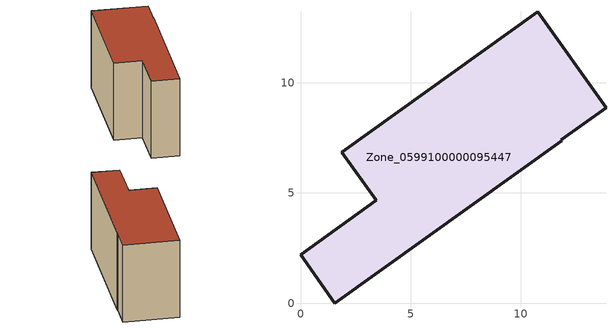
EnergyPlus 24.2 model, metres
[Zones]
Zone_0599100000095447
 floor ground (C_G): 1.87,6.84 10.76,13.22 13.86,8.86 11.83,7.41 11.86,7.36 1.56,0 0,2.19 3.43,4.66 z0
 wall outside (C_F): 11.83,7.41 13.86,8.86 10.76,13.22 1.87,6.84 3.43,4.66 0,2.19 1.56,0 11.86,7.36 11.83,7.41 z0:7.98
 roof outside (C_R): 1.56,0 11.86,7.36 11.83,7.41 13.86,8.86 10.76,13.22 1.87,6.84 3.43,4.66 0,2.19 z7.98
[BUILDING]
Pand.0599100000095447: North Axis=0; Terrain=City; Loads Convergence Tolerance Value=0.04; Temperature Convergence Tolerance Value=0.4; Solar Distribution=FullExterior; Maximum Number of Warmup Days=25; Minimum Number of Warmup Days=1
[Site:Location]
Rotterdam.The.Hague.AP_ZH_NLD Design_Conditions: Latitude=51.96; Longitude=4.45; Time Zone=1; Elevation=-4.5
[SITE:GROUNDTEMPERATURE:BUILDINGSURFACE]
18, 18, 18, 18, 18, 18, 18, 18, 18, 18, 18, 18
[MATERIAL] Thermal Absorptance=0.9; Solar Absorptance=0.7; Visible Absorptance=0.7
Name | Roughness | Thickness | Conductivity | Density | Specific Heat
G.TI.1975-1991 | MediumSmooth | 0.15 | 0.288461 | 540 | 1210
F.TI.1975-1991 | Rough | 0.3 | 0.230769 | 1920 | 840
R.TI.1975-1991 | MediumRough | 0.2 | 0.153846 | 1500 | 1000
[CONSTRUCTION]
C_G: G.TI.1975-1991
C_F: F.TI.1975-1991
C_R: R.TI.1975-1991
[ZONE]
Zone_0599100000095447: Type=1; Multiplier=1; Ceiling Height=Autocalculate; Volume=Autocalculate; Floor Area=autocalculate; Part of Total Floor Area=Yes
[ZONEINFILTRATION:DESIGNFLOWRATE]
Infil_Zone_0599100000095447: Zone or ZoneList or Space or SpaceList=Zone_0599100000095447; Schedule=AlwaysOn; Design Flow Rate Calculation Method=Flow/Area; Flow Rate per Floor Area=0.003; Constant Term Coefficient=1; Temperature Term Coefficient=0; Velocity Term Coefficient=0; Velocity Squared Term Coefficient=0
[HVACTEMPLATE:ZONE:IDEALLOADSAIRSYSTEM]
Zone_0599100000095447: Maximum Heating Supply Air Temperature=50; Minimum Cooling Supply Air Temperature=13; Maximum Heating Supply Air Humidity Ratio=0.0156; Minimum Cooling Supply Air Humidity Ratio=0.0077; Heating Limit=NoLimit; Cooling Limit=NoLimit; Dehumidification Control Type=ConstantSensibleHeatRatio; Cooling Sensible Heat Ratio=0.7; Dehumidification Setpoint=60; Humidification Control Type=None; Humidification Setpoint=30; Outdoor Air Method=None; Outdoor Air Flow Rate per Person=0.00944; Outdoor Air Flow Rate per Zone Floor Area=0; Outdoor Air Flow Rate per Zone=0; Demand Controlled Ventilation Type=None; Outdoor Air Economizer Type=NoEconomizer; Heat Recovery Type=None; Sensible Heat Recovery Effectiveness=0.7; Latent Heat Recovery Effectiveness=0.65
[ZONECONTROL:THERMOSTAT]
ThermostatControl_Zone_0599100000095447: Zone or ZoneList=Zone_0599100000095447; Control Type Schedule=DualSetpointControlType; Control 1=Thermostat_Zone_0599100000095447; Temperature Difference Between Cutout And Setpoint=0
[THERMOSTATSETPOINT:DUALSETPOINT]
Thermostat_Zone_0599100000095447: Heating Setpoint Temperature Schedule=HeatingSetpoint_Zone_0599100000095447; Cooling Setpoint Temperature Schedule=CoolingSetpoint_Zone_0599100000095447
[SCHEDULE:COMPACT]
HeatingSetpoint_Zone_0599100000095447: Through: 12/31, For: AllDays, Until: 24:00, 21
CoolingSetpoint_Zone_0599100000095447: Through: 12/31, For: AllDays, Until: 24:00, 24
DualSetpointControlType: Through: 12/31, For: AllDays, Until: 24:00, 4
AlwaysOn: Through: 12/31, For: AllDays, Until: 24:00, 1
